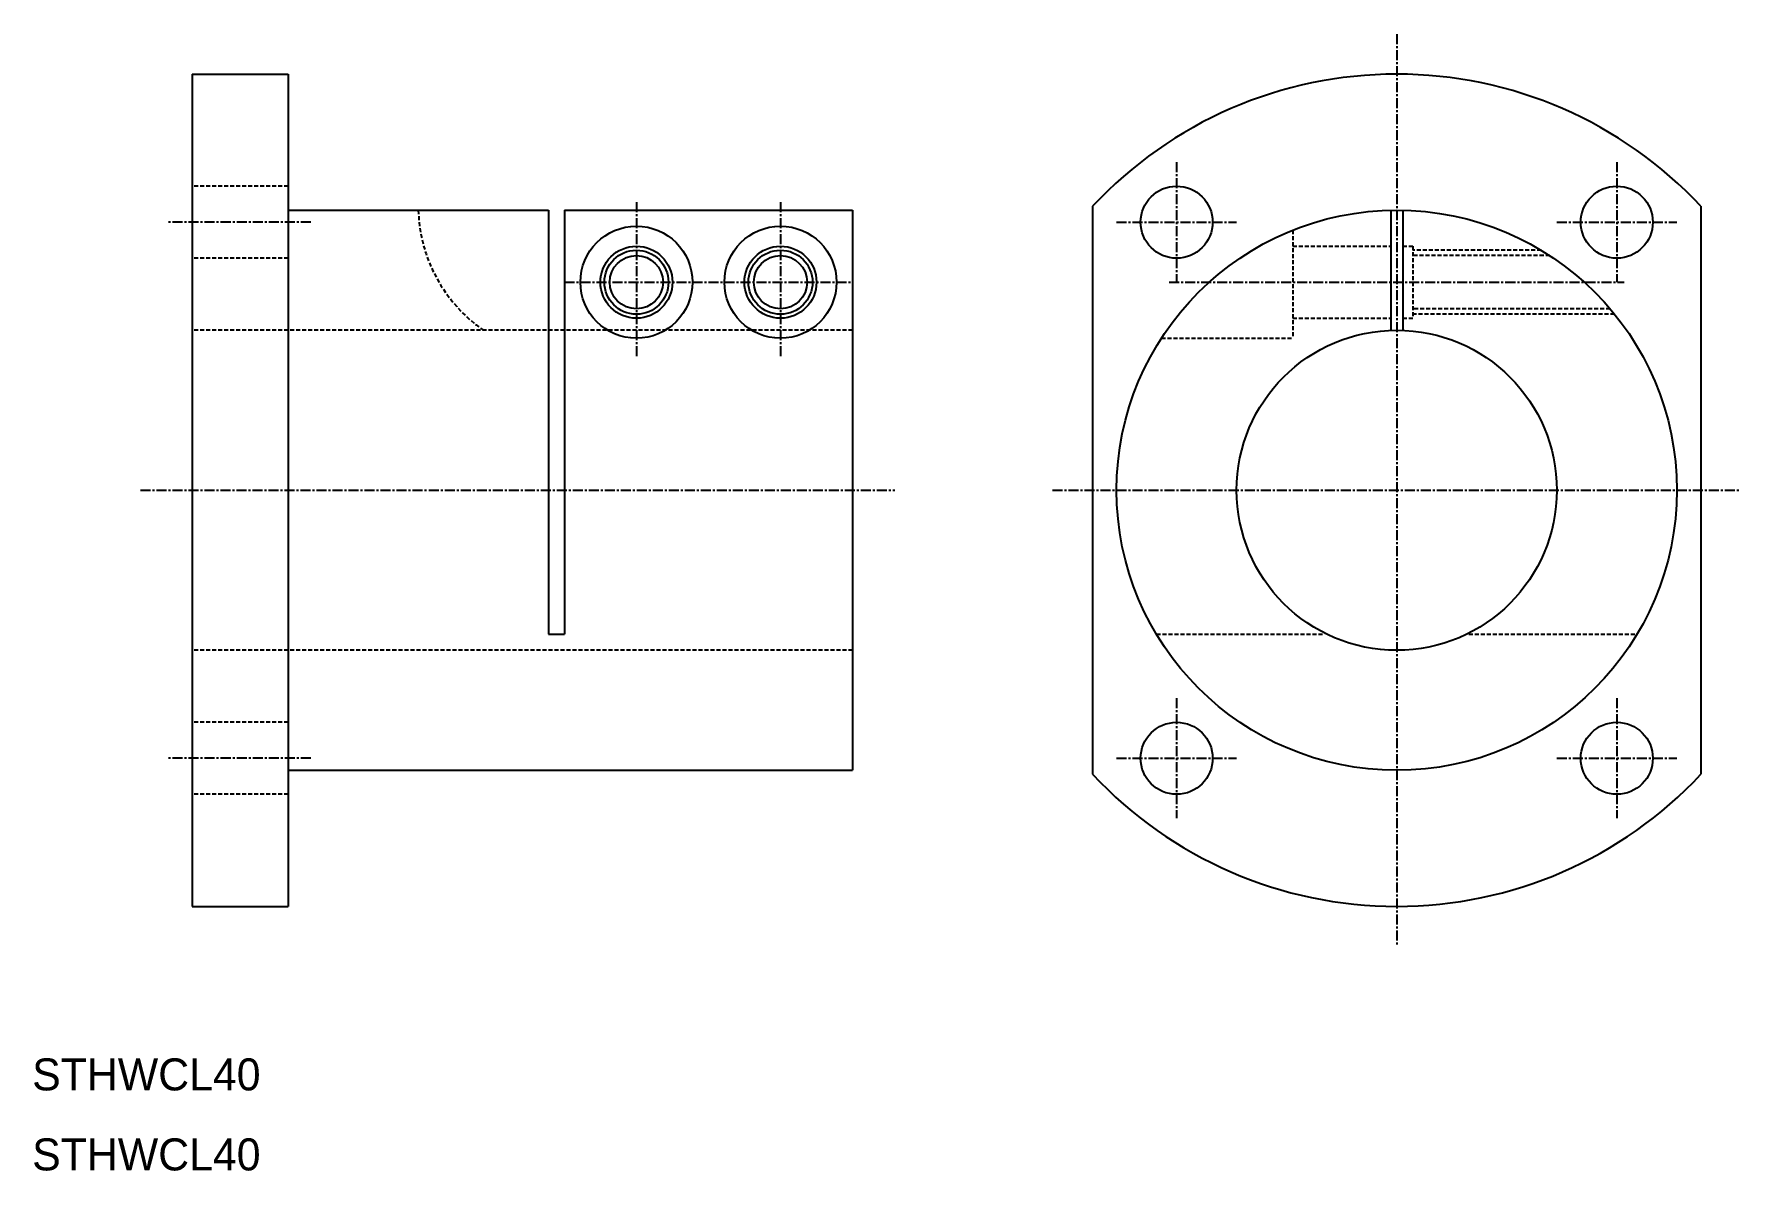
# Model space of a CAD drawing. Extents: x 10 to 223, y 10 to 152.
import ezdxf

# ---------------------------------------------------------------- set-up
doc = ezdxf.new("R2010")
doc.units = 0
doc.linetypes.add('CENTER', pattern=[2, 1.25, -0.25, 0.25, -0.25])
doc.linetypes.add('DASHED', pattern=[0.75, 0.5, -0.25])
doc.layers.get('0').update_dxf_attribs({"linetype": 'CONTINUOUS'})
doc.layers.add('CENTER', color=1, linetype='CENTER')

msp = doc.modelspace()

# ---------------------------------------------------------------- linework, layer by layer
at = {"color": 7, "linetype": 'CONTINUOUS'}
for p, q in [((30, 147), (30, 43)), ((30, 147), (42, 147)), ((42, 147), (42, 43)), ((142.5, 130.5), (142.5, 59.5)), ((218.5, 130.5), (218.5, 59.5)), ((42, 130), (74.5, 130)), ((74.5, 130), (74.5, 77)), ((76.5, 130), (76.5, 77)), ((76.5, 130), (112.5, 130)), ((112.5, 130), (112.5, 60)), ((179.75, 129.99), (179.75, 114.99)), ((181.25, 129.99), (181.25, 114.99)), ((74.5, 77), (76.5, 77)), ((42, 60), (112.5, 60)), ((30, 43), (42, 43))]:
    msp.add_line(p, q, dxfattribs=at)
at = {"color": 3, "linetype": 'DASHED'}
for p, q in [((42, 133), (30, 133)), ((42, 133), (30, 133)), ((167.5, 127.5), (167.5, 114)), ((42, 124), (30, 124)), ((42, 124), (30, 124)), ((167.5, 125.5), (179.75, 125.5)), ((181.25, 125.5), (182.5, 125.5)), ((182.5, 125.5), (182.5, 116.5)), ((198.53, 125), (182.5, 125)), ((199.61, 124.32), (182.5, 124.32)), ((207.16, 117.67), (182.5, 117.67)), ((167.5, 116.5), (179.75, 116.5)), ((181.25, 116.5), (182.5, 116.5)), ((207.72, 117), (182.5, 117)), ((112.5, 115), (30, 115)), ((151.11, 114), (167.5, 114)), ((150.48, 77), (171.49, 77)), ((189.51, 77), (210.52, 77)), ((112.5, 75), (30, 75)), ((42, 66), (30, 66)), ((42, 66), (30, 66)), ((42, 57), (30, 57)), ((42, 57), (30, 57))]:
    msp.add_line(p, q, dxfattribs=at)
at = {"color": 7, "linetype": 'CONTINUOUS'}
for centre, radius in [((153, 128.5), 4.5), ((208, 128.5), 4.5), ((85.5, 121), 7), ((103.5, 121), 7), ((180.5, 95), 35), ((85.5, 121), 4.5), ((85.5, 121), 3.33), ((103.5, 121), 4.5), ((103.5, 121), 3.33), ((180.5, 95), 20), ((153, 61.5), 4.5), ((208, 61.5), 4.5)]:
    msp.add_circle(centre, radius, dxfattribs=at)
at = {"color": 3, "linetype": 'CONTINUOUS'}
for centre in [(85.5, 121), (103.5, 121)]:
    msp.add_circle(centre, 4, dxfattribs=at)
at = {"color": 7, "linetype": 'CONTINUOUS'}
for start, end in [(43.0491, 136.9509), (223.0491, 316.9509)]:
    msp.add_arc((180.5, 95), 52, start, end, dxfattribs=at)
at = {"color": 3, "linetype": 'DASHED'}
msp.add_arc((77.13, 130.53), 18.89, 181.6032, 235.2826, dxfattribs=at)
at = {"layer": 'CENTER', "color": 1, "linetype": 'CENTER'}
for p, q in [((180.5, 152), (180.5, 38)), ((153, 136), (153, 121)), ((208, 136), (208, 121)), ((85.5, 131), (85.5, 111.5)), ((103.5, 131), (103.5, 111.5)), ((44.8, 128.5), (26.85, 128.5)), ((44.8, 128.5), (26.85, 128.5)), ((145.5, 128.5), (160.5, 128.5)), ((200.5, 128.5), (215.5, 128.5)), ((76.5, 121), (112.5, 121)), ((152.07, 121), (208.93, 121)), ((23.54, 95), (117.79, 95)), ((137.5, 95), (223.5, 95)), ((153, 69), (153, 54)), ((208, 69), (208, 54)), ((44.8, 61.5), (26.85, 61.5)), ((44.8, 61.5), (26.85, 61.5)), ((145.5, 61.5), (160.5, 61.5)), ((200.5, 61.5), (215.5, 61.5))]:
    msp.add_line(p, q, dxfattribs=at)

# ---------------------------------------------------------------- texts
at = {"color": 7, "linetype": 'CONTINUOUS'}
for p in [(10, 20), (10, 10)]:
    msp.add_text('STHWCL40', height=4, dxfattribs=at).set_placement(p)

doc.saveas('drawing.dxf')
